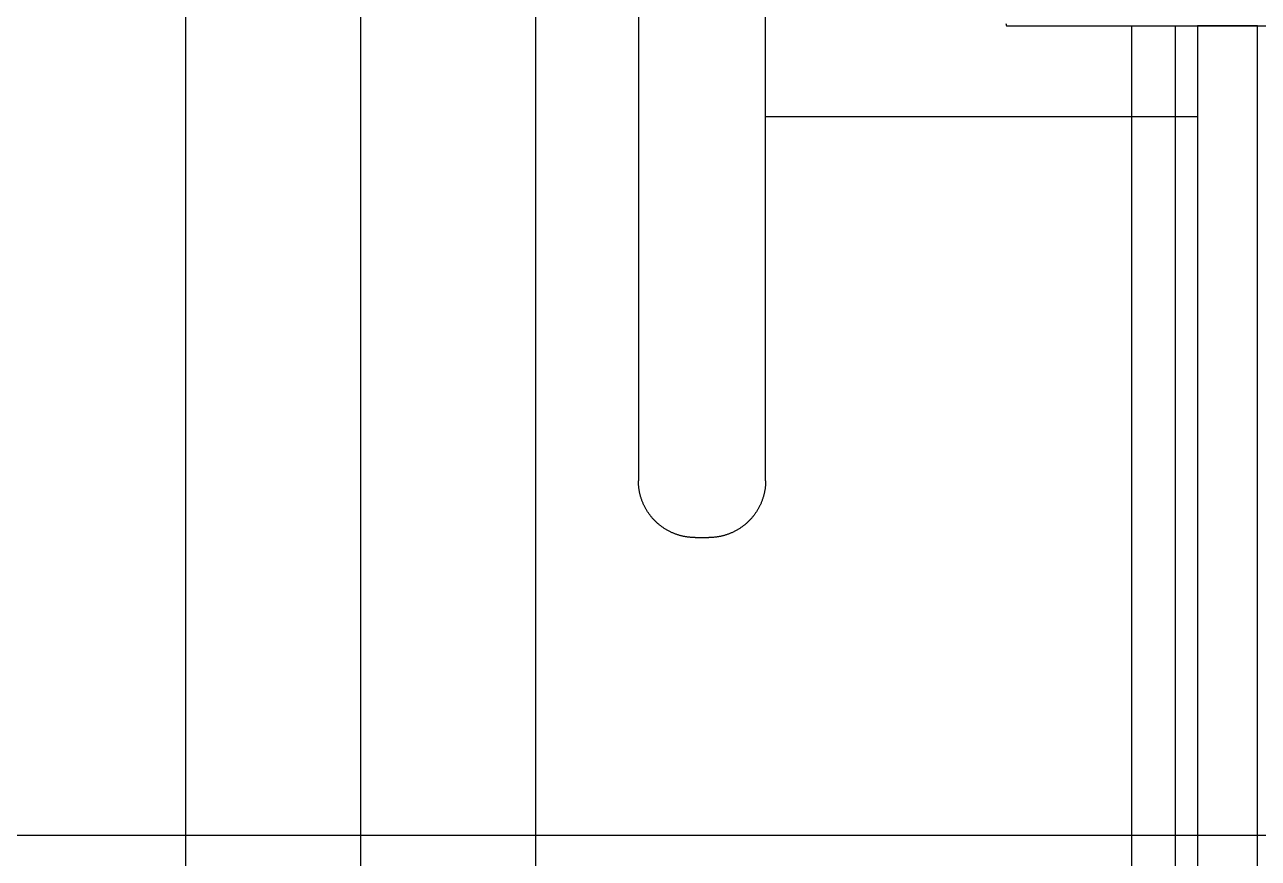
# Model space of a CAD drawing. Header units: millimetres. Extents: x 340 to 1003762, y 22 to 362022.
# Drawn here: x 613461.7 to 613683.4, y 290402.8 to 290552.5 of the extents above; entities that cross this region are included whole.
import ezdxf

# ---------------------------------------------------------------- set-up
doc = ezdxf.new("R2010")
doc.units = ezdxf.units.MM
for name, color, linetype in [('A-DEMOLICION SV', 40, 'Continuous'), ('LSBB_P_002 - PLANTA 1° NIVEL SALA DE VENTAS$0$A-Equipamiento acero inox', 8, 'Continuous'), ('LSBB_P_002 - PLANTA 1° NIVEL SALA DE VENTAS$0$A-TRAS-EQPM', 8, 'Continuous')]:
    doc.layers.add(name, color=color, linetype=linetype)

# ---------------------------------------------------------------- blocks, each defined once
blk = doc.blocks.new('LSBB_P_002 - PLANTA 1° NIVEL SALA DE VENTAS$0$laminadora')
at = {"layer": 'LSBB_P_002 - PLANTA 1° NIVEL SALA DE VENTAS$0$A-TRAS-EQPM'}
for p, q in [((-175669.23, 30444.321), (-175669.23, 30455.879)), ((-175658.812, 30423.555), (-175658.812, 30455.898)), ((-175666.944, 30455.344), (-175666.944, 30444.321)), ((-175661.957, 30422.669), (-175661.957, 30455.113)), ((-175665.101, 30421.782), (-175665.101, 30454.327)), ((-175673.555, 30452.492), (-175681.498, 30452.492)), ((-175678.066, 30452.492), (-175676.987, 30452.492)), ((-175678.066, 30423.339), (-175678.066, 30452.492)), ((-175676.987, 30452.492), (-175676.987, 30423.339)), ((-175676.596, 30427.907), (-175676.596, 30452.492)), ((-175675.81, 30427.907), (-175675.81, 30452.492)), ((-175673.546, 30452.538), (-175673.555, 30452.492)), ((-175669.23, 30450.867), (-175676.987, 30450.867)), ((-175669.23, 30444.321), (-175669.23, 30444.308)), ((-175669.23, 30444.308), (-175669.229, 30444.296)), ((-175669.229, 30444.296), (-175669.229, 30444.283)), ((-175669.229, 30444.283), (-175669.228, 30444.271)), ((-175669.228, 30444.271), (-175669.228, 30444.258)), ((-175669.228, 30444.258), (-175669.227, 30444.246)), ((-175669.227, 30444.246), (-175669.226, 30444.233)), ((-175669.226, 30444.233), (-175669.225, 30444.221)), ((-175669.225, 30444.221), (-175669.223, 30444.208)), ((-175669.223, 30444.208), (-175669.222, 30444.196)), ((-175669.222, 30444.196), (-175669.22, 30444.183)), ((-175666.953, 30444.183), (-175666.952, 30444.196)), ((-175666.952, 30444.196), (-175666.95, 30444.208)), ((-175666.95, 30444.208), (-175666.949, 30444.221)), ((-175666.949, 30444.221), (-175666.948, 30444.233)), ((-175666.948, 30444.233), (-175666.947, 30444.246)), ((-175666.947, 30444.246), (-175666.946, 30444.258)), ((-175666.946, 30444.258), (-175666.945, 30444.271)), ((-175666.945, 30444.283), (-175666.944, 30444.296)), ((-175666.945, 30444.271), (-175666.945, 30444.283)), ((-175666.944, 30444.308), (-175666.944, 30444.321)), ((-175666.944, 30444.296), (-175666.944, 30444.308)), ((-175669.22, 30444.183), (-175669.219, 30444.171)), ((-175669.219, 30444.171), (-175669.217, 30444.159)), ((-175669.217, 30444.159), (-175669.215, 30444.146)), ((-175669.215, 30444.146), (-175669.212, 30444.134)), ((-175669.212, 30444.134), (-175669.21, 30444.122)), ((-175669.21, 30444.122), (-175669.207, 30444.109)), ((-175669.207, 30444.109), (-175669.205, 30444.097)), ((-175669.205, 30444.097), (-175669.202, 30444.085)), ((-175669.202, 30444.085), (-175669.199, 30444.073)), ((-175669.199, 30444.073), (-175669.196, 30444.06)), ((-175669.196, 30444.06), (-175669.193, 30444.048)), ((-175669.193, 30444.048), (-175669.189, 30444.036)), ((-175669.189, 30444.036), (-175669.186, 30444.024)), ((-175669.186, 30444.024), (-175669.182, 30444.012)), ((-175669.182, 30444.012), (-175669.178, 30444)), ((-175669.178, 30444), (-175669.174, 30443.988)), ((-175669.174, 30443.988), (-175669.17, 30443.977)), ((-175669.17, 30443.977), (-175669.166, 30443.965)), ((-175667.008, 30443.965), (-175667.004, 30443.977)), ((-175667.004, 30443.977), (-175667, 30443.988)), ((-175667, 30443.988), (-175666.996, 30444)), ((-175666.996, 30444), (-175666.992, 30444.012)), ((-175666.992, 30444.012), (-175666.988, 30444.024)), ((-175666.988, 30444.024), (-175666.984, 30444.036)), ((-175666.984, 30444.036), (-175666.981, 30444.048)), ((-175666.981, 30444.048), (-175666.978, 30444.06)), ((-175666.978, 30444.06), (-175666.975, 30444.073)), ((-175666.975, 30444.073), (-175666.972, 30444.085)), ((-175666.972, 30444.085), (-175666.969, 30444.097)), ((-175666.969, 30444.097), (-175666.966, 30444.109)), ((-175666.966, 30444.109), (-175666.964, 30444.122)), ((-175666.964, 30444.122), (-175666.961, 30444.134)), ((-175666.961, 30444.134), (-175666.959, 30444.146)), ((-175666.959, 30444.146), (-175666.957, 30444.159)), ((-175666.957, 30444.159), (-175666.955, 30444.171)), ((-175666.955, 30444.171), (-175666.953, 30444.183)), ((-175669.166, 30443.965), (-175669.161, 30443.953)), ((-175669.161, 30443.953), (-175669.157, 30443.941)), ((-175669.157, 30443.941), (-175669.152, 30443.93)), ((-175669.152, 30443.93), (-175669.147, 30443.918)), ((-175669.147, 30443.918), (-175669.142, 30443.907)), ((-175669.142, 30443.907), (-175669.137, 30443.895)), ((-175669.137, 30443.895), (-175669.132, 30443.884)), ((-175669.132, 30443.884), (-175669.126, 30443.873)), ((-175669.126, 30443.873), (-175669.121, 30443.861)), ((-175669.121, 30443.861), (-175669.115, 30443.85)), ((-175669.115, 30443.85), (-175669.109, 30443.839)), ((-175669.109, 30443.839), (-175669.103, 30443.828)), ((-175669.103, 30443.828), (-175669.097, 30443.817)), ((-175669.097, 30443.817), (-175669.091, 30443.806)), ((-175669.091, 30443.806), (-175669.084, 30443.796)), ((-175669.084, 30443.796), (-175669.078, 30443.785)), ((-175669.078, 30443.785), (-175669.071, 30443.774)), ((-175669.071, 30443.774), (-175669.064, 30443.764)), ((-175669.064, 30443.764), (-175669.057, 30443.753)), ((-175669.057, 30443.753), (-175669.05, 30443.743)), ((-175667.123, 30443.743), (-175667.116, 30443.753)), ((-175667.116, 30443.753), (-175667.109, 30443.764)), ((-175667.109, 30443.764), (-175667.103, 30443.774)), ((-175667.103, 30443.774), (-175667.096, 30443.785)), ((-175667.096, 30443.785), (-175667.089, 30443.796)), ((-175667.089, 30443.796), (-175667.083, 30443.806)), ((-175667.083, 30443.806), (-175667.077, 30443.817)), ((-175667.077, 30443.817), (-175667.071, 30443.828)), ((-175667.071, 30443.828), (-175667.065, 30443.839)), ((-175667.065, 30443.839), (-175667.059, 30443.85)), ((-175667.059, 30443.85), (-175667.053, 30443.861)), ((-175667.053, 30443.861), (-175667.048, 30443.873)), ((-175667.048, 30443.873), (-175667.042, 30443.884)), ((-175667.042, 30443.884), (-175667.037, 30443.895)), ((-175667.037, 30443.895), (-175667.032, 30443.907)), ((-175667.032, 30443.907), (-175667.027, 30443.918)), ((-175667.027, 30443.918), (-175667.022, 30443.93)), ((-175667.022, 30443.93), (-175667.017, 30443.941)), ((-175667.017, 30443.941), (-175667.012, 30443.953)), ((-175667.012, 30443.953), (-175667.008, 30443.965)), ((-175669.05, 30443.743), (-175669.043, 30443.732)), ((-175669.043, 30443.732), (-175669.036, 30443.722)), ((-175669.036, 30443.722), (-175669.029, 30443.712)), ((-175669.029, 30443.712), (-175669.021, 30443.702)), ((-175669.021, 30443.702), (-175669.013, 30443.692)), ((-175669.013, 30443.692), (-175669.006, 30443.682)), ((-175669.006, 30443.682), (-175668.998, 30443.673)), ((-175668.998, 30443.673), (-175668.99, 30443.663)), ((-175668.99, 30443.663), (-175668.982, 30443.653)), ((-175668.982, 30443.653), (-175668.973, 30443.644)), ((-175668.973, 30443.644), (-175668.965, 30443.635)), ((-175668.965, 30443.635), (-175668.956, 30443.625)), ((-175668.956, 30443.625), (-175668.948, 30443.616)), ((-175668.948, 30443.616), (-175668.939, 30443.607)), ((-175668.939, 30443.607), (-175668.93, 30443.598)), ((-175668.93, 30443.598), (-175668.921, 30443.589)), ((-175668.921, 30443.589), (-175668.912, 30443.581)), ((-175668.912, 30443.581), (-175668.903, 30443.572)), ((-175668.903, 30443.572), (-175668.894, 30443.564)), ((-175668.894, 30443.564), (-175668.885, 30443.555)), ((-175668.885, 30443.555), (-175668.875, 30443.547)), ((-175668.875, 30443.547), (-175668.866, 30443.539)), ((-175668.866, 30443.539), (-175668.856, 30443.531)), ((-175668.856, 30443.531), (-175668.846, 30443.523)), ((-175667.327, 30443.523), (-175667.318, 30443.531)), ((-175667.318, 30443.531), (-175667.308, 30443.539)), ((-175667.308, 30443.539), (-175667.298, 30443.547)), ((-175667.298, 30443.547), (-175667.289, 30443.555)), ((-175667.289, 30443.555), (-175667.28, 30443.564)), ((-175667.28, 30443.564), (-175667.27, 30443.572)), ((-175667.27, 30443.572), (-175667.261, 30443.581)), ((-175667.261, 30443.581), (-175667.252, 30443.589)), ((-175667.252, 30443.589), (-175667.243, 30443.598)), ((-175667.243, 30443.598), (-175667.235, 30443.607)), ((-175667.235, 30443.607), (-175667.226, 30443.616)), ((-175667.226, 30443.616), (-175667.217, 30443.625)), ((-175667.217, 30443.625), (-175667.209, 30443.635)), ((-175667.209, 30443.635), (-175667.2, 30443.644)), ((-175667.2, 30443.644), (-175667.192, 30443.653)), ((-175667.192, 30443.653), (-175667.184, 30443.663)), ((-175667.184, 30443.663), (-175667.176, 30443.673)), ((-175667.176, 30443.673), (-175667.168, 30443.682)), ((-175667.168, 30443.682), (-175667.16, 30443.692)), ((-175667.16, 30443.692), (-175667.153, 30443.702)), ((-175667.153, 30443.702), (-175667.145, 30443.712)), ((-175667.145, 30443.712), (-175667.138, 30443.722)), ((-175667.138, 30443.722), (-175667.13, 30443.732)), ((-175667.13, 30443.732), (-175667.123, 30443.743)), ((-175668.846, 30443.523), (-175668.836, 30443.515)), ((-175668.836, 30443.515), (-175668.827, 30443.508)), ((-175668.827, 30443.508), (-175668.816, 30443.5)), ((-175668.816, 30443.5), (-175668.806, 30443.493)), ((-175668.806, 30443.493), (-175668.796, 30443.485)), ((-175668.796, 30443.485), (-175668.786, 30443.478)), ((-175668.786, 30443.478), (-175668.775, 30443.471)), ((-175668.775, 30443.471), (-175668.765, 30443.464)), ((-175668.765, 30443.464), (-175668.754, 30443.458)), ((-175668.754, 30443.458), (-175668.744, 30443.451)), ((-175668.744, 30443.451), (-175668.733, 30443.444)), ((-175668.733, 30443.444), (-175668.722, 30443.438)), ((-175668.722, 30443.438), (-175668.711, 30443.432)), ((-175668.711, 30443.432), (-175668.7, 30443.426)), ((-175668.7, 30443.426), (-175668.689, 30443.42)), ((-175668.689, 30443.42), (-175668.678, 30443.414)), ((-175668.678, 30443.414), (-175668.667, 30443.408)), ((-175668.667, 30443.408), (-175668.656, 30443.403)), ((-175668.656, 30443.403), (-175668.645, 30443.397)), ((-175668.645, 30443.397), (-175668.633, 30443.392)), ((-175668.633, 30443.392), (-175668.622, 30443.387)), ((-175668.622, 30443.387), (-175668.61, 30443.382)), ((-175668.61, 30443.382), (-175668.599, 30443.377)), ((-175668.599, 30443.377), (-175668.587, 30443.372)), ((-175668.587, 30443.372), (-175668.576, 30443.367)), ((-175668.576, 30443.367), (-175668.564, 30443.363)), ((-175668.564, 30443.363), (-175668.552, 30443.359)), ((-175668.552, 30443.359), (-175668.54, 30443.355)), ((-175668.54, 30443.355), (-175668.528, 30443.351)), ((-175668.528, 30443.351), (-175668.516, 30443.347)), ((-175668.516, 30443.347), (-175668.504, 30443.343)), ((-175668.504, 30443.343), (-175668.492, 30443.339)), ((-175668.492, 30443.339), (-175668.48, 30443.336)), ((-175668.48, 30443.336), (-175668.468, 30443.333)), ((-175668.468, 30443.333), (-175668.456, 30443.33)), ((-175668.456, 30443.33), (-175668.444, 30443.327)), ((-175668.444, 30443.327), (-175668.432, 30443.324)), ((-175668.432, 30443.324), (-175668.419, 30443.321)), ((-175668.419, 30443.321), (-175668.407, 30443.319)), ((-175668.407, 30443.319), (-175668.395, 30443.316)), ((-175668.395, 30443.316), (-175668.382, 30443.314)), ((-175668.382, 30443.314), (-175668.37, 30443.312)), ((-175668.37, 30443.312), (-175668.358, 30443.31)), ((-175668.358, 30443.31), (-175668.345, 30443.308)), ((-175668.345, 30443.308), (-175668.333, 30443.307)), ((-175668.333, 30443.307), (-175668.32, 30443.305)), ((-175668.32, 30443.305), (-175668.308, 30443.304)), ((-175668.308, 30443.304), (-175668.295, 30443.303)), ((-175667.878, 30443.303), (-175667.866, 30443.304)), ((-175667.866, 30443.304), (-175667.853, 30443.305)), ((-175667.853, 30443.305), (-175667.841, 30443.307)), ((-175667.841, 30443.307), (-175667.828, 30443.308)), ((-175667.828, 30443.308), (-175667.816, 30443.31)), ((-175667.816, 30443.31), (-175667.804, 30443.312)), ((-175667.804, 30443.312), (-175667.791, 30443.314)), ((-175667.791, 30443.314), (-175667.779, 30443.316)), ((-175667.779, 30443.316), (-175667.767, 30443.319)), ((-175667.767, 30443.319), (-175667.754, 30443.321)), ((-175667.754, 30443.321), (-175667.742, 30443.324)), ((-175667.742, 30443.324), (-175667.73, 30443.327)), ((-175667.73, 30443.327), (-175667.718, 30443.33)), ((-175667.718, 30443.33), (-175667.705, 30443.333)), ((-175667.705, 30443.333), (-175667.693, 30443.336)), ((-175667.693, 30443.336), (-175667.681, 30443.339)), ((-175667.681, 30443.339), (-175667.669, 30443.343)), ((-175667.669, 30443.343), (-175667.657, 30443.347)), ((-175667.657, 30443.347), (-175667.645, 30443.351)), ((-175667.645, 30443.351), (-175667.633, 30443.355)), ((-175667.633, 30443.355), (-175667.622, 30443.359)), ((-175667.622, 30443.359), (-175667.61, 30443.363)), ((-175667.61, 30443.363), (-175667.598, 30443.367)), ((-175667.598, 30443.367), (-175667.586, 30443.372)), ((-175667.586, 30443.372), (-175667.575, 30443.377)), ((-175667.575, 30443.377), (-175667.563, 30443.382)), ((-175667.563, 30443.382), (-175667.552, 30443.387)), ((-175667.552, 30443.387), (-175667.54, 30443.392)), ((-175667.54, 30443.392), (-175667.529, 30443.397)), ((-175667.529, 30443.397), (-175667.518, 30443.403)), ((-175667.518, 30443.403), (-175667.506, 30443.408)), ((-175667.506, 30443.408), (-175667.495, 30443.414)), ((-175667.495, 30443.414), (-175667.484, 30443.42)), ((-175667.484, 30443.42), (-175667.473, 30443.426)), ((-175667.473, 30443.426), (-175667.462, 30443.432)), ((-175667.462, 30443.432), (-175667.451, 30443.438)), ((-175667.451, 30443.438), (-175667.441, 30443.444)), ((-175667.441, 30443.444), (-175667.43, 30443.451)), ((-175667.43, 30443.451), (-175667.419, 30443.458)), ((-175667.419, 30443.458), (-175667.409, 30443.464)), ((-175667.409, 30443.464), (-175667.398, 30443.471)), ((-175667.398, 30443.471), (-175667.388, 30443.478)), ((-175667.388, 30443.478), (-175667.377, 30443.485)), ((-175667.377, 30443.485), (-175667.367, 30443.493)), ((-175667.367, 30443.493), (-175667.357, 30443.5)), ((-175667.357, 30443.5), (-175667.347, 30443.508)), ((-175667.347, 30443.508), (-175667.337, 30443.515)), ((-175667.337, 30443.515), (-175667.327, 30443.523)), ((-175668.295, 30443.303), (-175668.283, 30443.302)), ((-175668.283, 30443.302), (-175668.27, 30443.301)), ((-175668.27, 30443.301), (-175668.258, 30443.3)), ((-175668.258, 30443.3), (-175668.245, 30443.3)), ((-175668.245, 30443.3), (-175668.233, 30443.299)), ((-175668.233, 30443.299), (-175668.22, 30443.299)), ((-175668.22, 30443.299), (-175668.208, 30443.299)), ((-175667.966, 30443.299), (-175668.208, 30443.299)), ((-175667.966, 30443.299), (-175667.953, 30443.299)), ((-175667.953, 30443.299), (-175667.941, 30443.299)), ((-175667.941, 30443.299), (-175667.928, 30443.3)), ((-175667.928, 30443.3), (-175667.916, 30443.3)), ((-175667.916, 30443.3), (-175667.903, 30443.301)), ((-175667.903, 30443.301), (-175667.891, 30443.302)), ((-175667.891, 30443.302), (-175667.878, 30443.303))]:
    blk.add_line(p, q, dxfattribs=at)
blk = doc.blocks.new('LSBB_P_002 - PLANTA 1° NIVEL SALA DE VENTAS', base_point=(223.56961, 14.22023))
at = {"layer": 'LSBB_P_002 - PLANTA 1° NIVEL SALA DE VENTAS$0$A-Equipamiento acero inox'}
blk.add_lwpolyline([(835.68948, 304.51565), (837.08948, 304.51565), (837.08948, 305.11565), (835.68948, 305.11565)], close=True, dxfattribs=at)
at = {"layer": 'LSBB_P_002 - PLANTA 1° NIVEL SALA DE VENTAS$0$A-Equipamiento acero inox', "xscale": -0.010000000000578, "yscale": 0.010000000000578, "zscale": 0.010000000000578}
blk.add_blockref('LSBB_P_002 - PLANTA 1° NIVEL SALA DE VENTAS$0$laminadora', (-919.87874, 0.1361), dxfattribs=at)

msp = doc.modelspace()

# ---------------------------------------------------------------- block references
at = {"layer": 'A-DEMOLICION SV', "xscale": 1000, "yscale": 1000, "zscale": 1000}
msp.add_blockref('LSBB_P_002 - PLANTA 1° NIVEL SALA DE VENTAS', (350.92, 111.52), dxfattribs=at)

doc.saveas('drawing.dxf')
